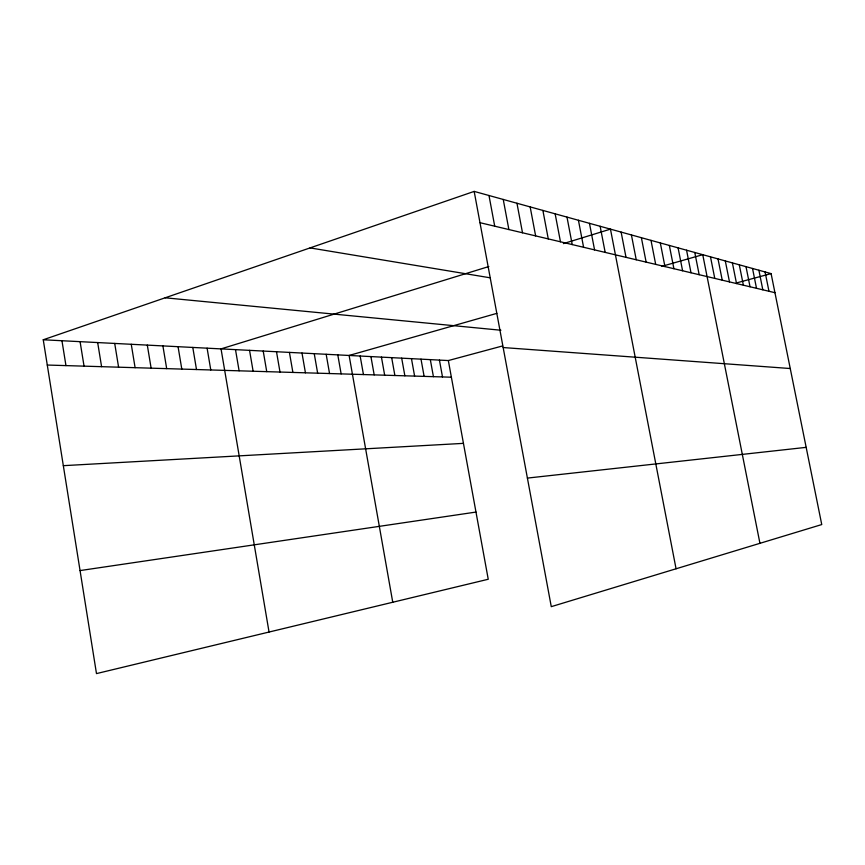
<?xml version="1.0" encoding="UTF-8"?>
<svg xmlns="http://www.w3.org/2000/svg" width="865" height="865" viewBox="0 0 865 865"><rect width="100%" height="100%" fill="white"/><g stroke="black" fill="none" stroke-linecap="round" stroke-linejoin="round"><path stroke-width="1.3" d="M43.25 339.772L448.34 360.554L488.238 579.258L96.48 673.597L43.25 339.772L474.171 191.403L771.093 273.61L821.75 524.558L551.275 606.657L474.171 191.403M488.833 266.539L221.04 348.887L269.047 632.045M563.385 243.616L610.463 229.138L676.062 568.781M496.856 313.357L349.114 355.461L392.753 602.256M661.747 266.366L702.748 254.688L759.935 543.317M448.34 360.554L502.565 345.946M736.569 282.909L771.093 273.61M80.056 570.576L475.977 512.069M527.401 478.086L806.169 447.356M63.329 465.673L463.445 443.367M47.283 365.041L451.379 377.205M503.16 347.546L790.253 368.522M165.15 297.798L500.911 330.235M310.07 247.898L489.795 277.741M479.978 222.694L774.954 292.684M765.071 271.945L768.963 291.267M758.886 270.226L762.822 289.807M752.528 268.474L756.518 288.315M745.998 266.658L750.031 286.769M739.294 264.809L743.37 285.19M732.396 262.895L736.526 283.569M725.303 260.927L729.476 281.893M718.004 258.905L722.232 280.173M710.489 256.829L714.771 278.4M694.779 252.483L699.169 274.702M686.561 250.201L691.005 272.767M678.084 247.855L682.593 270.767M669.348 245.444L673.911 268.712M660.319 242.935L664.947 266.582M650.999 240.362L655.692 264.387M641.376 237.691L646.133 262.117M631.418 234.934L636.24 259.77M621.124 232.09L626.011 257.348M600.137 226.284L605.176 252.396M589.465 223.321L594.569 249.888M578.426 220.261L583.594 247.282M566.986 217.104L572.23 244.579M555.146 213.828L560.466 241.789M542.885 210.422L548.269 238.902M530.159 206.908L535.63 235.896M516.956 203.243L522.503 232.782M503.235 199.447L508.88 229.549M488.985 195.501L494.715 226.187M439.431 360.1L442.502 376.935M430.327 359.624L433.419 376.664M421.006 359.148L424.12 376.383M411.459 358.661L414.605 376.102M401.684 358.153L404.863 375.799M391.683 357.645L394.883 375.507M381.433 357.115L384.666 375.194M370.923 356.585L374.188 374.88M360.154 356.023L363.441 374.556M337.793 354.877L341.134 373.885M326.17 354.282L329.543 373.539M314.244 353.677L317.65 373.183M301.993 353.039L305.432 372.815M289.418 352.401L292.889 372.437M276.497 351.731L280 372.047M263.209 351.049L266.744 371.647M249.553 350.357L253.121 371.236M235.496 349.633L239.108 370.815M207.103 348.173L210.779 369.961M192.787 347.438L196.496 369.528M178.06 346.681L181.801 369.085M162.901 345.914L166.685 368.631M147.31 345.113L151.126 368.166M131.253 344.281L135.102 367.679M114.71 343.437L118.592 367.182M97.669 342.562L101.583 366.674M80.088 341.664L84.046 366.144M61.956 340.734L65.956 365.603"/></g></svg>
